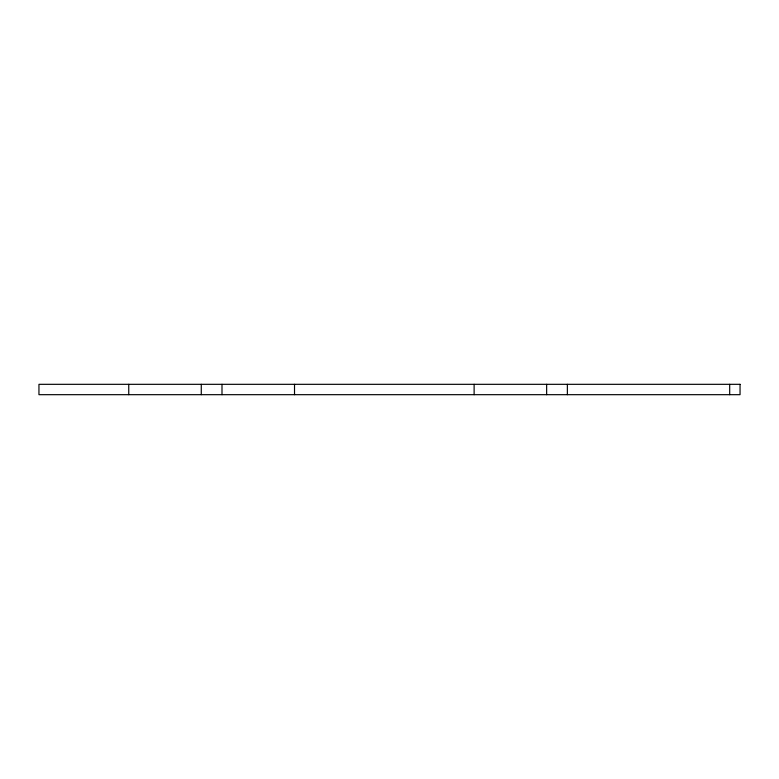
<?xml version="1.0" encoding="UTF-8"?>
<svg xmlns="http://www.w3.org/2000/svg" width="779" height="779" viewBox="0 0 779 779"><rect width="100%" height="100%" fill="white"/><g stroke="black" fill="none" stroke-linecap="round" stroke-linejoin="round"><path stroke-width="1.17" d="M729.689 384.32L729.689 394.68M567.365 384.32L567.365 394.68M546.644 384.32L546.644 394.68M474.119 384.32L474.119 394.68M294.52 384.32L294.52 394.68M221.996 384.32L221.996 394.68M201.274 384.32L201.274 394.68M128.749 384.32L128.749 394.68M740.05 384.32L38.95 384.32L38.95 394.68L740.05 394.68L740.05 384.32"/></g></svg>
